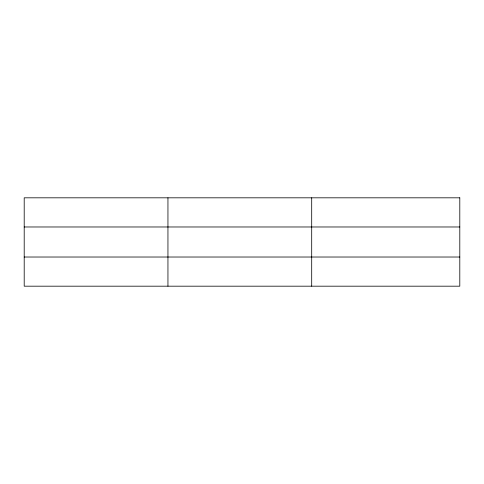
<?xml version="1.0" encoding="UTF-8"?>
<svg xmlns="http://www.w3.org/2000/svg" width="484" height="484" viewBox="0 0 484 484"><rect width="100%" height="100%" fill="white"/><g stroke="black" fill="none" stroke-linecap="round" stroke-linejoin="round"><path stroke-width="0.73" d="M167.948 286.183L167.948 197.817M311.696 286.183L311.696 197.817M24.2 226.978L459.8 226.978M24.2 257.022L459.8 257.022M459.8 197.817L459.8 286.183L24.2 286.183L24.2 197.817L459.8 197.817"/></g></svg>
